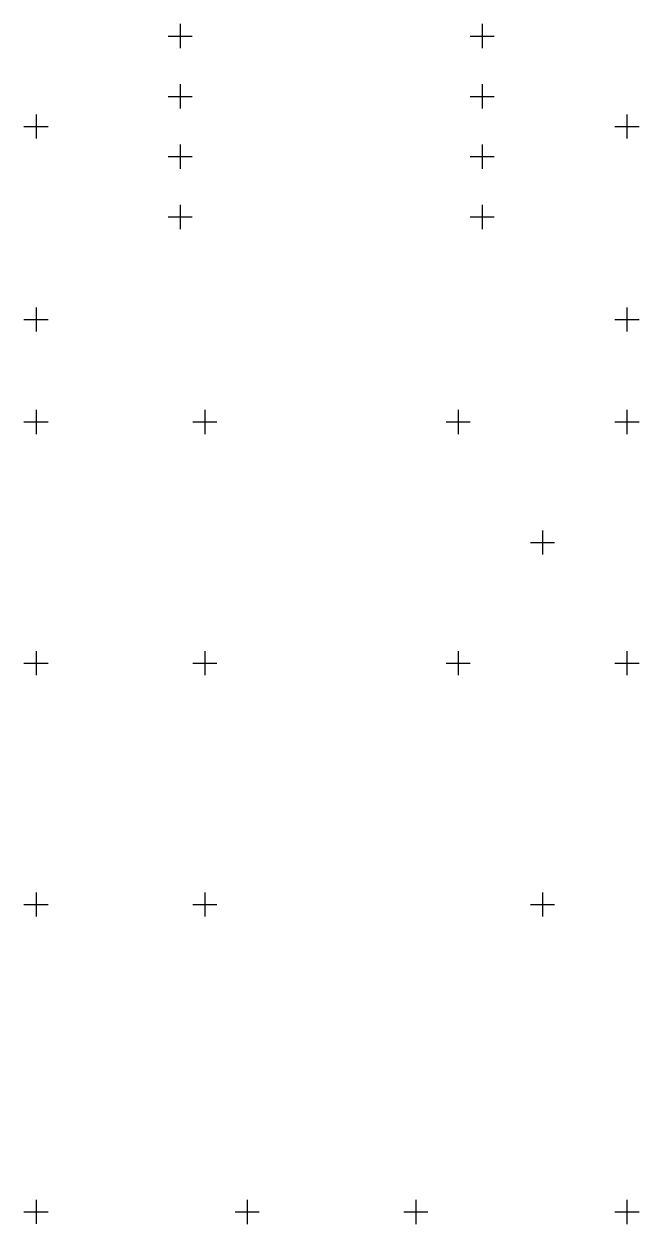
# Model space of a CAD drawing. Extents: x 67 to 118, y 85.5 to 185.
import ezdxf

# ---------------------------------------------------------------- set-up
doc = ezdxf.new("R2010")
doc.units = 0
doc.layers.get('0').update_dxf_attribs({"linetype": 'CONTINUOUS'})
doc.layers.add('DXF_HOLE_CENTRES_MODEL_HOL', color=7, linetype='CONTINUOUS')

msp = doc.modelspace()

# ---------------------------------------------------------------- linework, layer by layer
at = {"color": 7}
for points in [[(79.950055, 185.007125, 0), (79.950055, 183.007125, 0), (79.950055, 183.007125, 0), (79.950055, 183.007125, 0)], [(104.999916, 185.007125, 0), (104.999916, 183.007125, 0), (104.999916, 183.007125, 0), (104.999916, 183.007125, 0)], [(79.950055, 180.007135, 0), (79.950055, 178.007135, 0), (79.950055, 178.007135, 0), (79.950055, 178.007135, 0)], [(104.999916, 180.007135, 0), (104.999916, 178.007135, 0), (104.999916, 178.007135, 0), (104.999916, 178.007135, 0)], [(68.000117, 177.50714, 0), (68.000117, 175.50714, 0), (68.000117, 175.50714, 0), (68.000117, 175.50714, 0)], [(116.999892, 177.507267, 0), (116.999892, 175.507267, 0), (116.999892, 175.507267, 0), (116.999892, 175.507267, 0)], [(79.950055, 175.007272, 0), (79.950055, 173.007272, 0), (79.950055, 173.007272, 0), (79.950055, 173.007272, 0)], [(104.999916, 175.007272, 0), (104.999916, 173.007272, 0), (104.999916, 173.007272, 0), (104.999916, 173.007272, 0)], [(79.950055, 170.007282, 0), (79.950055, 168.007282, 0), (79.950055, 168.007282, 0), (79.950055, 168.007282, 0)], [(104.999916, 170.007282, 0), (104.999916, 168.007282, 0), (104.999916, 168.007282, 0), (104.999916, 168.007282, 0)], [(68.000117, 161.5073, 0), (68.000117, 159.5073, 0), (68.000117, 159.5073, 0), (68.000117, 159.5073, 0)], [(116.999892, 161.5073, 0), (116.999892, 159.5073, 0), (116.999892, 159.5073, 0), (116.999892, 159.5073, 0)], [(68.000117, 153.007317, 0), (68.000117, 151.007317, 0), (68.000117, 151.007317, 0), (68.000117, 151.007317, 0)], [(82.000089, 153.007317, 0), (82.000089, 151.007317, 0), (82.000089, 151.007317, 0), (82.000089, 151.007317, 0)], [(103.000047, 153.007317, 0), (103.000047, 151.007317, 0), (103.000047, 151.007317, 0), (103.000047, 151.007317, 0)], [(116.999892, 153.007317, 0), (116.999892, 151.007317, 0), (116.999892, 151.007317, 0), (116.999892, 151.007317, 0)], [(110.000024, 143.007274, 0), (110.000024, 141.007274, 0), (110.000024, 141.007274, 0), (110.000024, 141.007274, 0)], [(68.000117, 133.007103, 0), (68.000117, 131.007103, 0), (68.000117, 131.007103, 0), (68.000117, 131.007103, 0)], [(82.000089, 133.007103, 0), (82.000089, 131.007103, 0), (82.000089, 131.007103, 0), (82.000089, 131.007103, 0)], [(103.000047, 133.007103, 0), (103.000047, 131.007103, 0), (103.000047, 131.007103, 0), (103.000047, 131.007103, 0)], [(116.999892, 133.007103, 0), (116.999892, 131.007103, 0), (116.999892, 131.007103, 0), (116.999892, 131.007103, 0)], [(68.000117, 113.007143, 0), (68.000117, 111.007143, 0), (68.000117, 111.007143, 0), (68.000117, 111.007143, 0)], [(82.000089, 113.007143, 0), (82.000089, 111.007143, 0), (82.000089, 111.007143, 0), (82.000089, 111.007143, 0)], [(110.000024, 113.007143, 0), (110.000024, 111.007143, 0), (110.000024, 111.007143, 0), (110.000024, 111.007143, 0)], [(68.000117, 87.507321, 0), (68.000117, 85.507321, 0), (68.000117, 85.507321, 0), (68.000117, 85.507321, 0)], [(85.499969, 87.507244, 0), (85.499969, 85.507244, 0), (85.499969, 85.507244, 0), (85.499969, 85.507244, 0)], [(99.499941, 87.507244, 0), (99.499941, 85.507244, 0), (99.499941, 85.507244, 0), (99.499941, 85.507244, 0)], [(116.999892, 87.507244, 0), (116.999892, 85.507244, 0), (116.999892, 85.507244, 0), (116.999892, 85.507244, 0)]]:
    msp.add_polyline3d(points, dxfattribs=at)
at = {"layer": 'DXF_HOLE_CENTRES_MODEL_HOL', "color": 18}
for p, q in [((78.950055, 184.007125), (80.950055, 184.007125)), ((103.999916, 184.007125), (105.999916, 184.007125)), ((78.950055, 179.007135), (80.950055, 179.007135)), ((103.999916, 179.007135), (105.999916, 179.007135)), ((67.000117, 176.50714), (69.000117, 176.50714)), ((115.999892, 176.507267), (117.999892, 176.507267)), ((78.950055, 174.007272), (80.950055, 174.007272)), ((103.999916, 174.007272), (105.999916, 174.007272)), ((78.950055, 169.007282), (80.950055, 169.007282)), ((103.999916, 169.007282), (105.999916, 169.007282)), ((67.000117, 160.5073), (69.000117, 160.5073)), ((115.999892, 160.5073), (117.999892, 160.5073)), ((67.000117, 152.007317), (69.000117, 152.007317)), ((81.000089, 152.007317), (83.000089, 152.007317)), ((102.000047, 152.007317), (104.000047, 152.007317)), ((115.999892, 152.007317), (117.999892, 152.007317)), ((109.000024, 142.007274), (111.000024, 142.007274)), ((67.000117, 132.007103), (69.000117, 132.007103)), ((81.000089, 132.007103), (83.000089, 132.007103)), ((102.000047, 132.007103), (104.000047, 132.007103)), ((115.999892, 132.007103), (117.999892, 132.007103)), ((67.000117, 112.007143), (69.000117, 112.007143)), ((81.000089, 112.007143), (83.000089, 112.007143)), ((109.000024, 112.007143), (111.000024, 112.007143)), ((67.000117, 86.507321), (69.000117, 86.507321)), ((84.499969, 86.507244), (86.499969, 86.507244)), ((98.499941, 86.507244), (100.499941, 86.507244)), ((115.999892, 86.507244), (117.999892, 86.507244))]:
    msp.add_line(p, q, dxfattribs=at)

doc.saveas('drawing.dxf')
